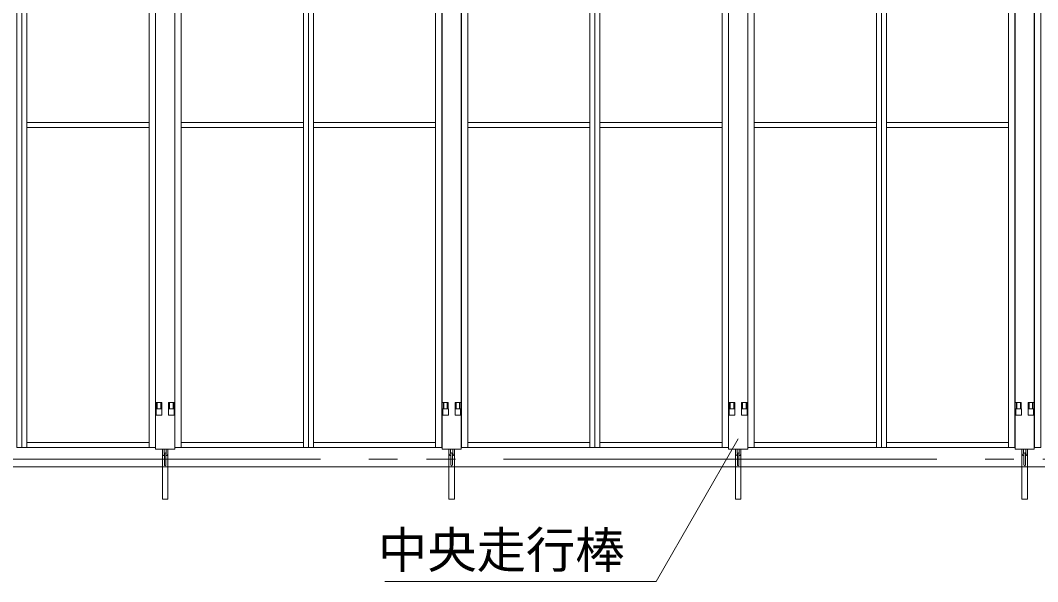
# Model space of a CAD drawing. Units: millimetres, scale not verified. Extents: x -13484 to 18716, y -23100 to 23100.
# Drawn here: x -508 to 2661, y 5582 to 7329 of the extents above; entities that cross this region are included whole.
import ezdxf
from ezdxf.enums import TextEntityAlignment as Align

# ---------------------------------------------------------------- set-up
doc = ezdxf.new("R2010")
doc.units = ezdxf.units.MM
doc.header["$LTSCALE"] = 150
doc.linetypes.add('DASHED1', pattern=[1.8, 1.2, -0.6])
doc.linetypes.add('DOUBLE_CHAIN2', pattern=[12.8, 9, -1, 0.6, -0.6, 0.6, -1])
for name, color, linetype, lineweight in [('0-5_ﾍﾞｰｽﾗｲﾝ', 5, 'Continuous', 18), ('0-8_ﾜｲﾔｰﾛｰﾌﾟ', 7, 'DOUBLE_CHAIN2', 18), ('1-3_中央走行棒', 7, 'Continuous', 18), ('1-9_標準ﾊﾟﾈﾙ', 7, 'Continuous', 18), ('1-B_文字', 7, 'Continuous', 18), ('1-C_落とし棒', 7, 'Continuous', 18)]:
    doc.layers.add(name, color=color, linetype=linetype, lineweight=lineweight)
doc.styles.add('ＭＳ ゴシック', font='')
doc.styles.get('ＭＳ ゴシック').set_extended_font_data('MS Gothic')

msp = doc.modelspace()

# ---------------------------------------------------------------- linework, layer by layer
at = {"layer": '0-5_ﾍﾞｰｽﾗｲﾝ'}
msp.add_line((-11764.2, 5940), (4985.8, 5940), dxfattribs=at)
at = {"layer": '0-8_ﾜｲﾔｰﾛｰﾌﾟ'}
msp.add_line((4267.4, 5963), (-9795.7, 5963), dxfattribs=at)
at = {"layer": '1-3_中央走行棒'}
for p, q in [((-86.7, 6140), (-86.7, 7491.5)), ((-26.7, 7491.5), (-26.7, 6140)), ((805.8, 6140), (805.8, 7491.5)), ((865.8, 7491.5), (865.8, 6140)), ((1698.3, 6140), (1698.3, 7491.5)), ((1758.3, 7491.5), (1758.3, 6140)), ((2590.8, 6140), (2590.8, 7491.5)), ((2650.8, 7491.5), (2650.8, 6140)), ((-65.1, 5995), (-65.1, 5981.9)), ((-60.1, 5995), (-60.1, 5981.9)), ((-53.1, 5981.9), (-53.1, 5995)), ((-48.1, 5981.9), (-48.1, 5995)), ((827.4, 5995), (827.4, 5981.9)), ((832.4, 5995), (832.4, 5981.9)), ((839.4, 5981.9), (839.4, 5995)), ((844.4, 5981.9), (844.4, 5995)), ((1719.9, 5995), (1719.9, 5981.9)), ((1724.9, 5995), (1724.9, 5981.9)), ((1731.9, 5981.9), (1731.9, 5995)), ((1736.9, 5981.9), (1736.9, 5995)), ((2612.4, 5995), (2612.4, 5981.9)), ((2617.4, 5995), (2617.4, 5981.9)), ((2624.4, 5981.9), (2624.4, 5995)), ((2629.4, 5981.9), (2629.4, 5995)), ((-59.2, 5945.5), (-59.2, 5980.5)), ((-54.2, 5980.5), (-54.2, 5945.5)), ((833.3, 5945.5), (833.3, 5980.5)), ((838.3, 5980.5), (838.3, 5945.5)), ((1725.8, 5945.5), (1725.8, 5980.5)), ((1730.8, 5980.5), (1730.8, 5945.5)), ((2618.3, 5945.5), (2618.3, 5980.5)), ((2623.3, 5980.5), (2623.3, 5945.5))]:
    msp.add_line(p, q, dxfattribs=at)
for points in [[(-26.7, 6120), (-26.7, 5995), (-86.7, 5995), (-86.7, 6120)], [(865.8, 6120), (865.8, 5995), (805.8, 5995), (805.8, 6120)], [(1758.3, 6120), (1758.3, 5995), (1698.3, 5995), (1698.3, 6120)], [(2650.8, 6120), (2650.8, 5995), (2590.8, 5995), (2590.8, 6120)]]:
    msp.add_lwpolyline(points, dxfattribs=at)
for points in [[(-67, 6100), (-84.3, 6100), (-84.3, 6120), (-67, 6120)], [(-29, 6100), (-46.3, 6100), (-46.3, 6120), (-29, 6120)], [(825.5, 6100), (808.2, 6100), (808.2, 6120), (825.5, 6120)], [(863.5, 6100), (846.2, 6100), (846.2, 6120), (863.5, 6120)], [(1718, 6100), (1700.7, 6100), (1700.7, 6120), (1718, 6120)], [(1756, 6100), (1738.7, 6100), (1738.7, 6120), (1756, 6120)], [(2610.5, 6100), (2593.2, 6100), (2593.2, 6120), (2610.5, 6120)], [(2648.5, 6100), (2631.2, 6100), (2631.2, 6120), (2648.5, 6120)]]:
    msp.add_lwpolyline(points, close=True, dxfattribs=at)
for centre, radius, start, end in [((-56.6, 5981.9), 8.51, 180, 252.537), ((-56.6, 5981.9), 3.5, 180, 223.213), ((-56.7, 5980.5), 2.5, 0, 180), ((-56.6, 5981.9), 3.5, 314.408, 0), ((-56.6, 5981.9), 8.51, 286.746, 0), ((835.9, 5981.9), 8.51, 180, 252.537), ((835.9, 5981.9), 3.5, 180, 223.213), ((835.8, 5980.5), 2.5, 0, 180), ((835.9, 5981.9), 3.5, 314.408, 0), ((835.9, 5981.9), 8.51, 286.746, 0), ((1728.4, 5981.9), 8.51, 180, 252.537), ((1728.4, 5981.9), 3.5, 180, 223.213), ((1728.3, 5980.5), 2.5, 0, 180), ((1728.4, 5981.9), 3.5, 314.408, 0), ((1728.4, 5981.9), 8.51, 286.746, 0), ((2620.9, 5981.9), 8.51, 180, 252.537), ((2620.9, 5981.9), 3.5, 180, 223.213), ((2620.8, 5980.5), 2.5, 0, 180), ((2620.9, 5981.9), 3.5, 314.408, 0), ((2620.9, 5981.9), 8.51, 286.746, 0), ((-56.7, 5945.5), 2.5, 180, 0), ((835.8, 5945.5), 2.5, 180, 0), ((1728.3, 5945.5), 2.5, 180, 0), ((2620.8, 5945.5), 2.5, 180, 0)]:
    msp.add_arc(centre, radius, start, end, dxfattribs=at)
at = {"layer": '1-9_標準ﾊﾟﾈﾙ'}
for p, q in [((-83.4, 6140), (-83.4, 6120)), ((-30, 6140), (-30, 6120)), ((809.1, 6140), (809.1, 6120)), ((862.5, 6140), (862.5, 6120)), ((1701.6, 6140), (1701.6, 6120)), ((1755, 6140), (1755, 6120)), ((2594.1, 6140), (2594.1, 6120)), ((2647.5, 6140), (2647.5, 6120))]:
    msp.add_line(p, q, dxfattribs=at)
at = {"layer": '1-9_標準ﾊﾟﾈﾙ', "color": 4, "linetype": 'DASHED1', "lineweight": 9}
for p, q in [((-81.2, 6140), (-81.2, 6120)), ((-70.2, 6140), (-70.2, 6120)), ((-43.2, 6140), (-43.2, 6120)), ((-32.2, 6140), (-32.2, 6120)), ((811.3, 6140), (811.3, 6120)), ((822.3, 6140), (822.3, 6120)), ((849.3, 6140), (849.3, 6120)), ((860.3, 6140), (860.3, 6120)), ((1703.8, 6140), (1703.8, 6120)), ((1714.8, 6140), (1714.8, 6120)), ((1741.8, 6140), (1741.8, 6120)), ((1752.8, 6140), (1752.8, 6120)), ((2596.3, 6140), (2596.3, 6120)), ((2607.3, 6140), (2607.3, 6120)), ((2634.3, 6140), (2634.3, 6120)), ((2645.3, 6140), (2645.3, 6120))]:
    msp.add_line(p, q, dxfattribs=at)
at = {"layer": '1-9_標準ﾊﾟﾈﾙ'}
for points in [[(-502.9, 9003), (-518.4, 9003), (-518.4, 6000), (-502.9, 6000)], [(-502.9, 9003), (-487.4, 9003), (-487.4, 6000), (-502.9, 6000)], [(-87.2, 9003), (-106.9, 9003), (-106.9, 6000), (-87.2, 6000)], [(-26.2, 9003), (-6.4, 9003), (-6.4, 6000), (-26.2, 6000)], [(389.6, 9003), (374.1, 9003), (374.1, 6000), (389.6, 6000)], [(389.6, 9003), (405.1, 9003), (405.1, 6000), (389.6, 6000)], [(805.3, 9003), (785.6, 9003), (785.6, 6000), (805.3, 6000)], [(866.3, 9003), (886.1, 9003), (886.1, 6000), (866.3, 6000)], [(1282.1, 9003), (1266.6, 9003), (1266.6, 6000), (1282.1, 6000)], [(1282.1, 9003), (1297.6, 9003), (1297.6, 6000), (1282.1, 6000)], [(1697.8, 9003), (1678.1, 9003), (1678.1, 6000), (1697.8, 6000)], [(1758.8, 9003), (1778.6, 9003), (1778.6, 6000), (1758.8, 6000)], [(2174.6, 9003), (2159.1, 9003), (2159.1, 6000), (2174.6, 6000)], [(2174.6, 9003), (2190.1, 9003), (2190.1, 6000), (2174.6, 6000)], [(2590.3, 9003), (2570.6, 9003), (2570.6, 6000), (2590.3, 6000)], [(2651.3, 9003), (2671.1, 9003), (2671.1, 6000), (2651.3, 6000)], [(-487.4, 7011.5), (-106.9, 7011.5), (-106.9, 6995.5), (-487.4, 6995.5)], [(374.1, 7011.5), (-6.4, 7011.5), (-6.4, 6995.5), (374.1, 6995.5)], [(405.1, 7011.5), (785.6, 7011.5), (785.6, 6995.5), (405.1, 6995.5)], [(1266.6, 7011.5), (886.1, 7011.5), (886.1, 6995.5), (1266.6, 6995.5)], [(1297.6, 7011.5), (1678.1, 7011.5), (1678.1, 6995.5), (1297.6, 6995.5)], [(2159.1, 7011.5), (1778.6, 7011.5), (1778.6, 6995.5), (2159.1, 6995.5)], [(2190.1, 7011.5), (2570.6, 7011.5), (2570.6, 6995.5), (2190.1, 6995.5)], [(-487.4, 6000), (-106.9, 6000), (-106.9, 6015.5), (-487.4, 6015.5)], [(374.1, 6000), (-6.4, 6000), (-6.4, 6015.5), (374.1, 6015.5)], [(405.1, 6000), (785.6, 6000), (785.6, 6015.5), (405.1, 6015.5)], [(1266.6, 6000), (886.1, 6000), (886.1, 6015.5), (1266.6, 6015.5)], [(1297.6, 6000), (1678.1, 6000), (1678.1, 6015.5), (1297.6, 6015.5)], [(2159.1, 6000), (1778.6, 6000), (1778.6, 6015.5), (2159.1, 6015.5)], [(2190.1, 6000), (2570.6, 6000), (2570.6, 6015.5), (2190.1, 6015.5)]]:
    msp.add_lwpolyline(points, close=True, dxfattribs=at)
for points in [[(-87.2, 6120), (-67.2, 6120), (-67.2, 6140), (-87.2, 6140)], [(-26.2, 6120), (-46.2, 6120), (-46.2, 6140), (-26.2, 6140)], [(805.3, 6120), (825.3, 6120), (825.3, 6140), (805.3, 6140)], [(866.3, 6120), (846.3, 6120), (846.3, 6140), (866.3, 6140)], [(1697.8, 6120), (1717.8, 6120), (1717.8, 6140), (1697.8, 6140)], [(1758.8, 6120), (1738.8, 6120), (1738.8, 6140), (1758.8, 6140)], [(2590.3, 6120), (2610.3, 6120), (2610.3, 6140), (2590.3, 6140)], [(2651.3, 6120), (2631.3, 6120), (2631.3, 6140), (2651.3, 6140)]]:
    msp.add_lwpolyline(points, dxfattribs=at)
at = {"layer": '1-B_文字'}
for p, q in [((1728.7, 6027.2), (1473, 5582.2)), ((628.1, 5582.2), (1472.4, 5582.2)), ((1471.8, 5582.2), (1473, 5582.2)), ((1473, 5582.2), (1472.4, 5582.2))]:
    msp.add_line(p, q, dxfattribs=at)
at = {"layer": '1-C_落とし棒'}
for points in [[(-48.2, 5995), (-48.2, 5838.8), (-65.2, 5838.8), (-65.2, 5995)], [(844.3, 5995), (844.3, 5838.8), (827.3, 5838.8), (827.3, 5995)], [(1736.8, 5995), (1736.8, 5838.8), (1719.8, 5838.8), (1719.8, 5995)], [(2629.3, 5995), (2629.3, 5838.8), (2612.3, 5838.8), (2612.3, 5995)]]:
    msp.add_lwpolyline(points, close=True, dxfattribs=at)

# ---------------------------------------------------------------- texts
at = {"layer": '1-B_文字', "style": 'ＭＳ ゴシック'}
msp.add_text('中央走行棒', height=112.6, dxfattribs=at).set_placement((606.3, 5590.9), align=Align.BOTTOM_LEFT)

doc.saveas('drawing.dxf')
